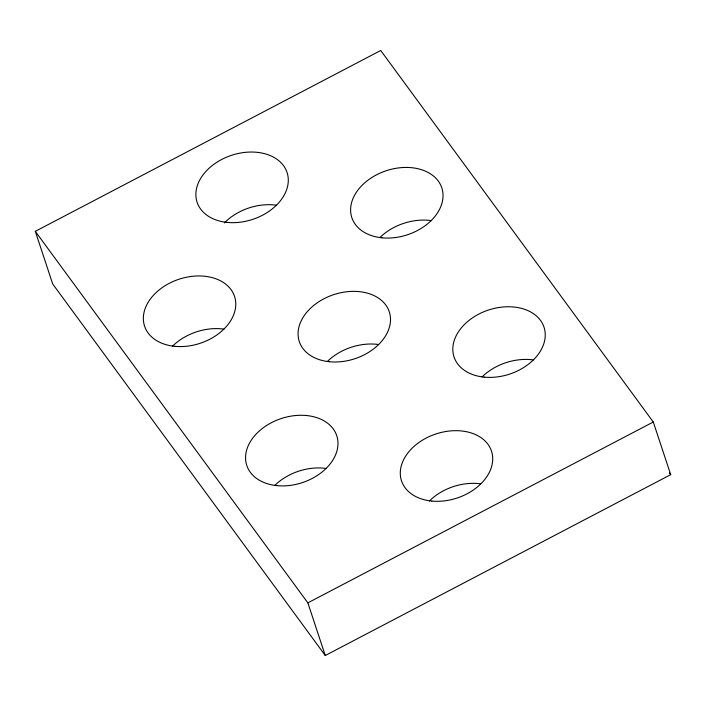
<?xml version="1.0" encoding="UTF-8"?>
<svg xmlns="http://www.w3.org/2000/svg" width="706" height="706" viewBox="0 0 706 706"><rect width="100%" height="100%" fill="white"/><g stroke="black" fill="none" stroke-linecap="round" stroke-linejoin="round"><path stroke-width="1.06" d="M35.3 231.339L380.728 50.488L653.288 422.011L670.7 474.661L325.272 655.512L52.712 283.988L35.3 231.339L307.86 602.862L325.272 655.512M307.86 602.862L653.288 422.011M669.394 472.879L670.7 474.661M327.328 361.516A47.381 33.738 -18.3 0 1 378.619 344.519M379.846 237.604A47.381 33.738 -18.3 0 1 431.137 220.599M224.384 222.928A47.381 33.738 -18.3 0 1 276.408 205.199M172.591 346.116A47.381 33.738 -18.3 0 1 223.881 329.111M274.802 485.437A47.381 33.738 -18.3 0 1 326.093 468.44M429.389 500.986A47.381 33.738 -18.3 0 1 480.618 483.813M482.057 376.925A47.381 33.738 -18.3 0 1 533.348 359.928M174.709 346.319A47.381 33.738 -18.3 0 0 234.886 297.517A47.381 33.738 -18.3 0 0 159.088 289.972A47.381 33.738 -18.3 0 0 174.709 346.319M227.226 222.408A47.381 33.738 -18.3 0 0 287.413 173.605A47.381 33.738 -18.3 0 0 211.606 166.06A47.381 33.738 -18.3 0 0 227.226 222.408M329.437 361.728A47.381 33.738 -18.3 0 0 389.624 312.926A47.381 33.738 -18.3 0 0 313.817 305.38A47.381 33.738 -18.3 0 0 329.437 361.728M276.92 485.64A47.381 33.738 -18.3 0 0 337.097 436.846A47.381 33.738 -18.3 0 0 261.299 429.292A47.381 33.738 -18.3 0 0 276.92 485.64M484.175 377.128A47.381 33.738 -18.3 0 0 544.361 328.334A47.381 33.738 -18.3 0 0 468.555 320.78A47.381 33.738 -18.3 0 0 484.175 377.128M431.86 501.066A47.381 33.738 -18.3 0 0 491.791 452.087A47.381 33.738 -18.3 0 0 415.86 444.833A47.381 33.738 -18.3 0 0 431.86 501.066M381.964 237.807A47.381 33.738 -18.3 0 0 442.15 189.005A47.381 33.738 -18.3 0 0 366.343 181.46A47.381 33.738 -18.3 0 0 381.964 237.807"/></g></svg>
